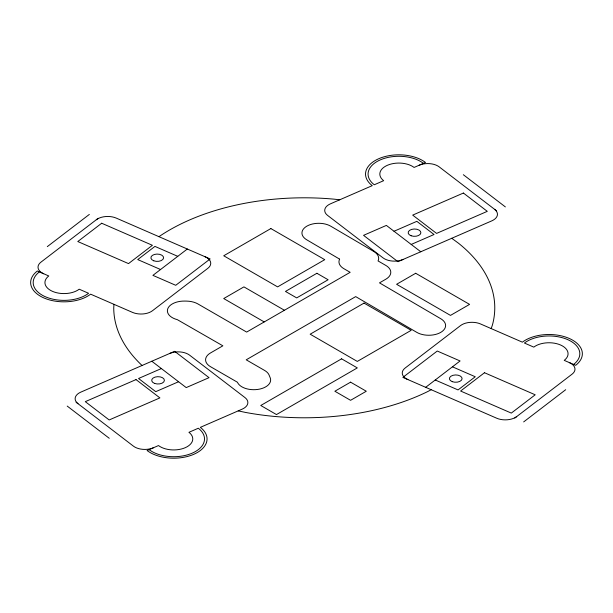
<?xml version="1.0" encoding="UTF-8"?>
<svg xmlns="http://www.w3.org/2000/svg" width="613" height="613" viewBox="0 0 613 613"><rect width="100%" height="100%" fill="white"/><g stroke="black" fill="none" stroke-linecap="round" stroke-linejoin="round"><path stroke-width="0.92" d="M113.98 304.332L113.742 307.795A190.513 109.995 0 0 0 141.818 365.264L142.063 365.486M491.189 328.591L492.423 325.005A190.513 109.995 0 0 0 458.386 243.146L451.743 238.281M47.301 246.633L89.337 214.42M98.21 218.282L40.887 262.203A14.291 8.253 0 0 0 43.699 273.758M187.317 249.016L152.921 275.367L175.739 285.298L210.136 258.947L116.309 218.121A14.291 8.253 0 0 0 96.302 219.745M425.683 387.316L460.079 360.965L437.261 351.034L402.864 377.386L496.691 418.212A14.291 8.253 0 0 0 516.698 416.587M514.79 418.051L572.113 374.129A14.291 8.253 0 0 0 569.301 362.574M523.663 421.913L565.699 389.699M158.959 236.679L159.388 236.365A190.513 109.995 0 0 1 334.054 199.156L339.694 199.807M431.2 389.715L427.981 391.431A190.513 109.995 0 0 1 245.384 412.403L238.212 410.879M394.013 231.262L416.84 221.339L434.035 234.511L411.216 244.441M161.372 368.559L138.553 378.489L155.748 391.661L178.575 381.738M452.44 366.819L475.259 376.75L458.064 389.929L435.238 379.999M177.762 256.334L154.936 246.403L137.741 259.583L160.56 269.513M284.34 310.216L243.928 286.884L223.722 298.554L264.134 321.886M463.328 174.713L505.373 206.918M496.492 210.78L439.169 166.859A14.291 8.253 0 0 0 419.154 165.234M420.771 251.759L386.374 225.408L363.547 235.338L397.944 261.69L491.772 220.872A14.291 8.253 0 0 0 494.584 209.317M151.817 361.241L186.214 387.592L209.041 377.662L174.644 351.31L80.816 392.128A14.291 8.253 0 0 0 78.004 403.683M76.089 402.22L133.419 446.141A14.291 8.253 0 0 0 153.426 447.766M67.215 406.082L109.252 438.287M39.385 271.881A30.803 17.785 0 0 0 45.446 296.784A30.803 17.785 0 0 0 88.586 293.282L79.2 289.206A19.049 10.996 0 0 1 52.519 291.367A19.049 10.996 0 0 1 48.772 275.965L37.355 271A33.34 19.248 0 0 0 43.921 297.956A33.34 19.248 0 0 0 90.609 294.171L132.454 312.369A14.291 8.253 0 0 0 152.461 310.745L207.876 268.287A14.291 8.253 0 0 0 205.064 256.74M149.12 449.643A30.803 17.785 0 0 0 192.252 453.137A30.803 17.785 0 0 0 198.313 428.234L188.934 432.318A19.049 10.996 0 0 1 185.18 447.72A19.049 10.996 0 0 1 158.499 445.559L147.089 450.524A33.34 19.248 0 0 0 193.777 454.31A33.34 19.248 0 0 0 200.344 427.353L242.181 409.147A14.291 8.253 0 0 0 244.993 397.599L189.578 355.142A14.291 8.253 0 0 0 169.571 353.517M573.615 364.451A30.803 17.785 0 0 0 567.554 339.548A30.803 17.785 0 0 0 524.414 343.05L533.8 347.127A19.049 10.996 0 0 1 560.481 344.966A19.049 10.996 0 0 1 564.228 360.367L575.645 365.333A33.34 19.248 0 0 0 569.079 338.376A33.34 19.248 0 0 0 522.391 342.169L480.546 323.963A14.291 8.253 0 0 0 460.539 325.587L405.124 368.045A14.291 8.253 0 0 0 407.936 379.593M423.468 163.357A30.803 17.785 0 0 0 380.336 159.863A30.803 17.785 0 0 0 374.275 184.766L383.654 180.682A19.049 10.996 0 0 1 387.408 165.28A19.049 10.996 0 0 1 414.089 167.441L425.499 162.476A33.34 19.248 0 0 0 378.803 158.69A33.34 19.248 0 0 0 372.244 185.647L330.399 203.853A14.291 8.253 0 0 0 327.587 215.401L383.01 257.858A14.291 8.253 0 0 0 403.017 259.483M339.617 259.13L339.273 259.927A16.827 9.716 0 0 0 343.878 268.693L350.161 272.318L246.656 332.077L197.938 303.948A16.827 9.716 0 0 0 186.528 301.106L184.705 301.075A16.827 9.716 0 0 0 167.809 308.615A16.827 9.716 0 0 0 177.326 319.657L222.864 345.816L210.512 352.95A16.827 9.716 0 0 0 210.512 366.689L237.446 382.244A16.827 9.716 0 0 0 257.705 389.439A16.827 9.716 0 0 0 270.187 377.746L269.099 375.079A16.827 9.716 0 0 0 264.624 370.451L246.211 359.816L355.693 296.608L416.802 332.369A16.827 9.716 0 0 0 440.601 332.461A16.827 9.716 0 0 0 440.762 318.722L379.493 282.869L385.861 279.191A16.827 9.716 0 0 0 385.861 265.452L378.037 260.931L378.336 260.249A16.827 9.716 0 0 0 373.846 251.514L330.775 226.205A16.827 9.716 0 0 0 306.975 226.082A16.827 9.716 0 0 0 306.768 239.821L339.617 259.13M101.689 223.239L77.797 241.537L128.515 263.605L152.399 245.3L101.689 223.239M484.485 372.727L460.601 391.033L511.311 413.093L535.203 394.795L484.485 372.727M270.869 228.557L223.722 255.774L277.605 286.884L324.752 259.667L270.869 228.557M316.898 273.275L285.466 291.428L296.692 297.903L328.124 279.758L316.898 273.275M364.045 303.09L310.163 334.2L357.31 361.425L411.193 330.315L364.045 303.09M415.683 273.275L396.603 284.294L450.486 315.404L469.573 304.385L415.683 273.275M341.594 358.827L260.763 405.492L276.478 414.572L357.31 367.907L341.594 358.827M350.575 382.16L334.859 391.24L350.575 400.312L366.29 391.24L350.575 382.16M463.405 193.041L412.687 215.109L436.571 233.407L487.289 211.347L463.405 193.041M136.017 379.593L85.299 401.653L109.183 419.959L159.901 397.891L136.017 379.593M153.763 260.801A6.352 3.663 0 0 0 163.587 257.943A6.352 3.663 0 0 0 154.384 254.464A6.352 3.663 0 0 0 153.763 260.801M154.652 383.431A6.352 3.663 0 0 0 164.399 380.481A6.352 3.663 0 0 0 155.112 377.087A6.352 3.663 0 0 0 154.652 383.431M452.271 381.661A6.352 3.663 0 0 0 462.095 378.803A6.352 3.663 0 0 0 452.9 375.325A6.352 3.663 0 0 0 452.271 381.661M411.131 235.767A6.352 3.663 0 0 0 420.878 232.817A6.352 3.663 0 0 0 411.591 229.415A6.352 3.663 0 0 0 411.131 235.767"/></g></svg>
